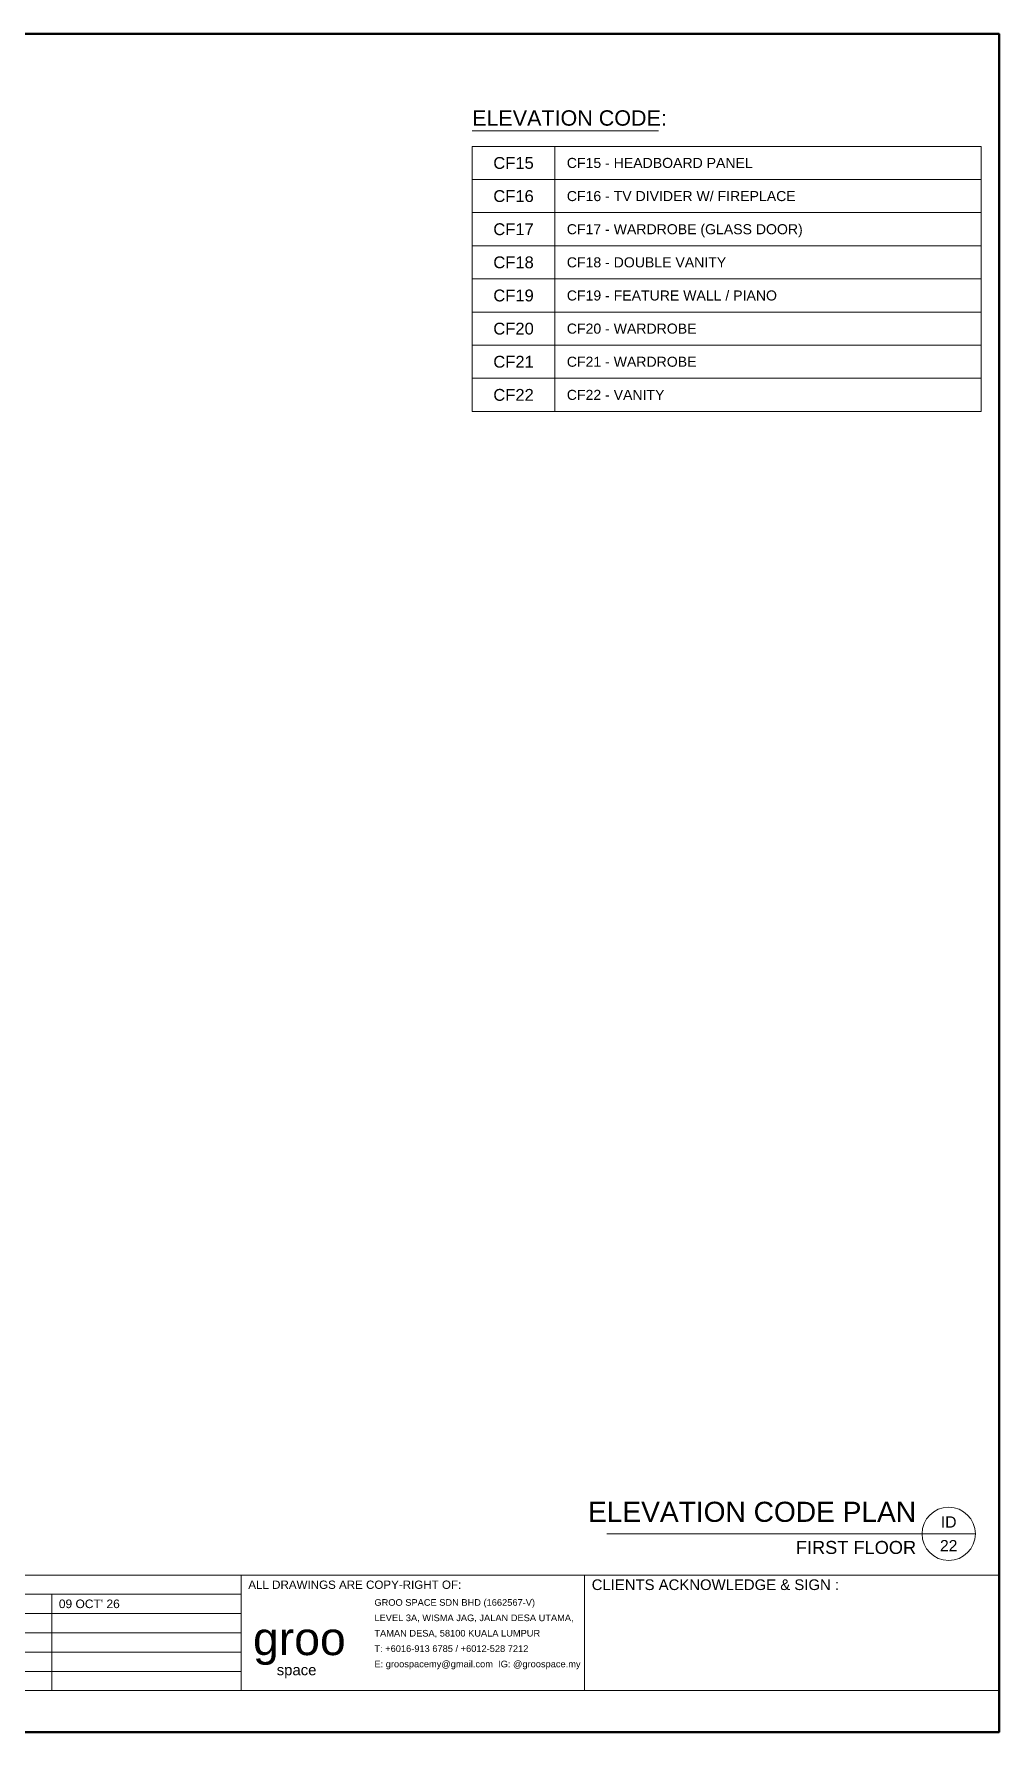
# Model space of a CAD drawing. Header units: millimetres. Extents: x 5 to 415, y 5 to 292.
# Drawn here: x 252 to 415, y 5 to 292 of the extents above; entities that cross this region are included whole.
import ezdxf
from ezdxf.enums import TextEntityAlignment as Align

# ---------------------------------------------------------------- set-up
doc = ezdxf.new("R2010")
doc.units = ezdxf.units.MM
for name, color, linetype, lineweight in [('0-SHEET', 7, 'CONTINUOUS', 50), ('0-TITLE', 7, 'CONTINUOUS', 18), ('0-TITLE-TXT', 7, 'CONTINUOUS', 13), ('I-NOTE', 1, 'CONTINUOUS', 13), ('I-SYMB', 6, 'CONTINUOUS', 18), ('I-TEXT', 7, 'CONTINUOUS', 13)]:
    doc.layers.add(name, color=color, linetype=linetype, lineweight=lineweight)
doc.styles.get("Standard").update_dxf_attribs({"font": 'arial.ttf'})

msp = doc.modelspace()

# ---------------------------------------------------------------- linework, layer by layer
at = {"layer": '0-SHEET'}
msp.add_lwpolyline([(5, 5), (415, 5), (415, 292), (5, 292)], close=True, dxfattribs=at)
at = {"layer": '0-TITLE'}
for p, q in [((5, 31.5), (415, 31.5)), ((287, 12), (287, 31.5)), ((345, 12), (345, 31.5)), ((219, 28.3), (287, 28.3)), ((255, 12), (255, 28.3)), ((219, 25.04), (287, 25.04)), ((219, 21.78), (287, 21.78)), ((219, 18.52), (287, 18.52)), ((219, 15.26), (287, 15.26)), ((5, 12), (415, 12))]:
    msp.add_line(p, q, dxfattribs=at)
at = {"layer": 'I-NOTE', "color": 1}
msp.add_line((326, 275.6), (357.5, 275.6), dxfattribs=at)
at = {"layer": 'I-TEXT'}
for p, q in [((348.75, 38.5), (402, 38.5)), ((402, 38.5), (411, 38.5))]:
    msp.add_line(p, q, dxfattribs=at)
for points in [[(326, 267.4), (340, 267.4), (340, 273), (326, 273)], [(340, 267.4), (412, 267.4), (412, 273), (340, 273)], [(326, 261.8), (340, 261.8), (340, 267.4), (326, 267.4)], [(340, 261.8), (412, 261.8), (412, 267.4), (340, 267.4)], [(326, 256.2), (340, 256.2), (340, 261.8), (326, 261.8)], [(340, 256.2), (412, 256.2), (412, 261.8), (340, 261.8)], [(326, 250.6), (340, 250.6), (340, 256.2), (326, 256.2)], [(340, 250.6), (412, 250.6), (412, 256.2), (340, 256.2)], [(326, 245), (340, 245), (340, 250.6), (326, 250.6)], [(340, 245), (412, 245), (412, 250.6), (340, 250.6)], [(326, 239.4), (340, 239.4), (340, 245), (326, 245)], [(340, 239.4), (412, 239.4), (412, 245), (340, 245)], [(326, 233.8), (340, 233.8), (340, 239.4), (326, 239.4)], [(340, 233.8), (412, 233.8), (412, 239.4), (340, 239.4)], [(326, 228.2), (340, 228.2), (340, 233.8), (326, 233.8)], [(340, 228.2), (412, 228.2), (412, 233.8), (340, 233.8)]]:
    msp.add_lwpolyline(points, close=True, dxfattribs=at)
msp.add_circle((406.5, 38.5), 4.5, dxfattribs=at)

# ---------------------------------------------------------------- texts
at = {"layer": '0-TITLE-TXT'}
for s, height, p in [('ALL DRAWINGS ARE COPY-RIGHT OF:', 1.4, (288.2, 29.9)), ('CLIENTS ACKNOWLEDGE & SIGN :', 1.8, (346.2, 29.9)), ("09 OCT' 26", 1.45, (256.2, 26.67)), ('GROO SPACE SDN BHD (1662567-V)', 1.12, (309.5, 26.9)), ('LEVEL 3A, WISMA JAG, JALAN DESA UTAMA,', 1.12, (309.5, 24.3)), ('TAMAN DESA, 58100 KUALA LUMPUR', 1.12, (309.5, 21.7)), ('T: +6016-913 6785 / +6012-528 7212', 1.12, (309.5, 19.1)), ('E: groospacemy@gmail.com  IG: @groospace.my', 1.12, (309.5, 16.5))]:
    msp.add_text(s, height=height, dxfattribs=at).set_placement(p, align=Align.MIDDLE_LEFT)
for s, height, p in [('groo', 5.6, (289, 18)), ('space', 1.8, (293, 14.6))]:
    msp.add_text(s, height=height, dxfattribs=at).set_placement(p)
at = {"layer": 'I-NOTE', "color": 1}
msp.add_text('ELEVATION CODE:', height=2.6, dxfattribs=at).set_placement((326, 276.5))
for s, p in [('CF15 - HEADBOARD PANEL', (342, 270.2)), ('CF16 - TV DIVIDER W/ FIREPLACE', (342, 264.6)), ('CF17 - WARDROBE (GLASS DOOR)', (342, 259)), ('CF18 - DOUBLE VANITY', (342, 253.4)), ('CF19 - FEATURE WALL / PIANO', (342, 247.8)), ('CF20 - WARDROBE', (342, 242.2)), ('CF21 - WARDROBE', (342, 236.6)), ('CF22 - VANITY', (342, 231))]:
    msp.add_text(s, height=1.7, dxfattribs=at).set_placement(p, align=Align.MIDDLE_LEFT)
at = {"layer": 'I-SYMB', "color": 6}
for s, p in [('CF15', (333, 270.2)), ('CF16', (333, 264.6)), ('CF17', (333, 259)), ('CF18', (333, 253.4)), ('CF19', (333, 247.8)), ('CF20', (333, 242.2)), ('CF21', (333, 236.6)), ('CF22', (333, 231))]:
    msp.add_text(s, height=2, dxfattribs=at).set_placement(p, align=Align.MIDDLE_CENTER)
at = {"layer": 'I-TEXT'}
msp.add_text('ELEVATION CODE PLAN', height=3.4, dxfattribs=at).set_placement((401, 39.5), align=Align.BOTTOM_RIGHT)
for s, p in [('ID', (406.5, 40.5)), ('22', (406.5, 36.5))]:
    msp.add_text(s, height=1.9, dxfattribs=at).set_placement(p, align=Align.MIDDLE_CENTER)
msp.add_text('FIRST FLOOR', height=2.2, dxfattribs=at).set_placement((401, 37.3), align=Align.TOP_RIGHT)

doc.saveas('drawing.dxf')
